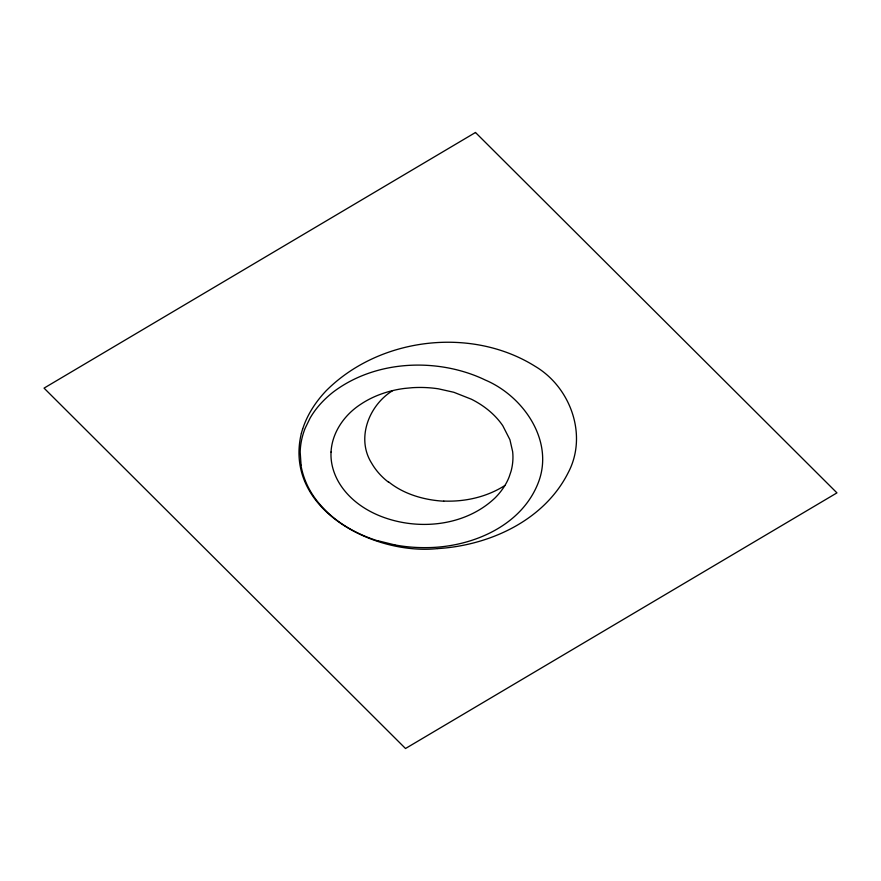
<?xml version="1.0" encoding="UTF-8"?>
<svg xmlns="http://www.w3.org/2000/svg" width="881" height="881" viewBox="0 0 881 881"><rect width="100%" height="100%" fill="white"/><g stroke="black" fill="none" stroke-linecap="round" stroke-linejoin="round"><path stroke-width="1.32" d="M301.346 433.331C283.219 508.998 373.5 555.272 437.295 548.621M301.401 433.122L302.635 428.97M392.75 390.591C368.963 405.095 355.88 438.419 371.705 463.296A111.678 78.552 -14.1 0 0 385.349 479.649L388.235 482.028M504.89 485.497C486.852 497.016 465.058 501.939 443.793 501.058M437.483 548.61C489.153 545.526 543.984 520.726 568.157 472.756C587.968 435.412 570.668 387.288 535.108 366.298C471.17 326.245 379.304 337.412 326.124 390.801A130.256 91.624 -14.1 0 0 302.69 428.97M394.82 544.921L378.412 540.868M301.071 465.047L300.179 452.03A120.345 84.653 -14.1 0 1 305.134 428.287L310.112 418.079A98.077 68.982 -14.1 0 1 333.26 392.012C367.377 366.243 413.464 359.723 454.541 369.271A155.53 109.398 -14.1 0 1 485.255 380.019C523.457 396.164 554.578 441.073 538.225 482.843C521.134 526.717 470.729 547.431 426.426 547.63A131.412 92.428 -14.1 0 1 394.82 544.899M443.738 501.201A102.35 71.989 -14.1 0 1 388.543 481.819M378.301 541.033A164.648 115.807 -14.1 0 1 323.03 507.83A156.344 109.971 -14.1 0 1 300.917 465.08M331.036 452.041C330.386 464.045 334.34 475.993 341.035 485.872A124.827 87.803 -14.1 0 0 357.047 502.864A121.996 85.809 -14.1 0 0 379.039 515.572C416.801 531.133 464.893 526.717 495.166 497.809A76.911 54.104 -14.1 0 0 509.152 476.918L511.079 471.17A97.835 68.817 -14.1 0 0 512.632 451.568L509.923 439.707L502.798 425.743A124.166 87.34 -14.1 0 0 471.456 399.247L453.847 392.287L438.496 388.84A97.703 68.729 -14.1 0 0 412.418 387.684L404.599 388.422A76.856 54.06 -14.1 0 0 375.328 396.34A71.13 50.03 -14.1 0 0 360.648 404.324C344.46 414.808 332.049 432.406 331.036 452.041M475.487 132.491L44.05 388.125L405.513 748.509L836.95 492.875L475.487 132.491"/></g></svg>
